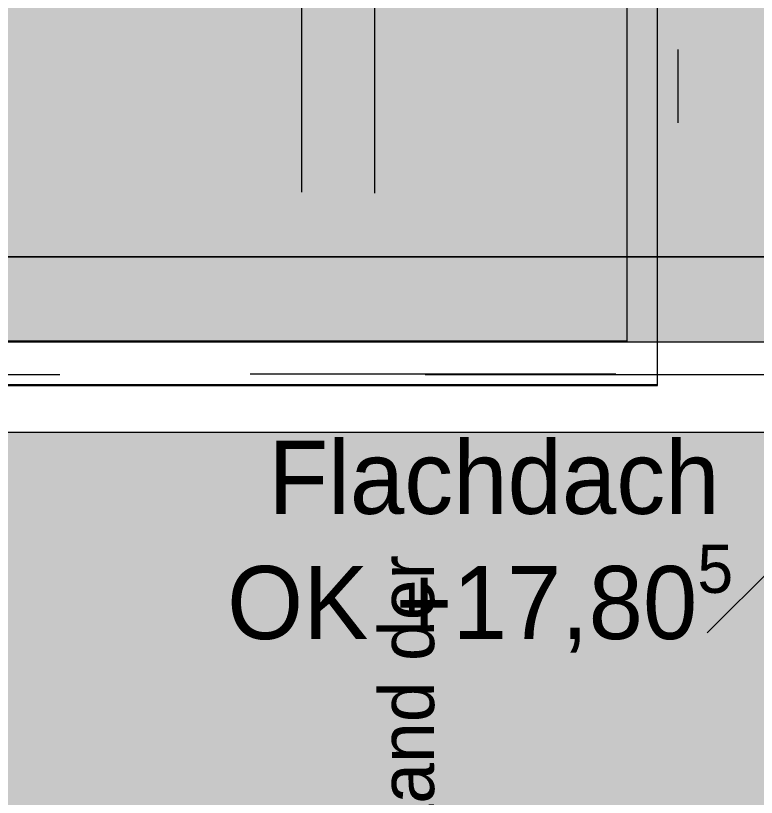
# Model space of a CAD drawing. Header units: metres. Extents: x -3 to 171, y -23 to 41.
# Drawn here: x 17.094 to 18.107, y -5.123 to -4.054 of the extents above; entities that cross this region are included whole.
import ezdxf

# ---------------------------------------------------------------- set-up
doc = ezdxf.new("R2010")
doc.units = ezdxf.units.M
doc.header["$MEASUREMENT"] = 0
for name, pattern in [('Achse', [0.004, 0.002, -0.001, 0, -0.001]), ('Schnittlinie', [0.006, 0.003, -0.0015, 0, -0.0015]), ('Untersicht', [0.001, 0.0005, -0.0005]), ('Wipeout_Contour', [1, 0, -1])]:
    doc.linetypes.add(name, pattern=pattern)
for name, color, linetype in [('6._Dach PP STG1_1_000 Achsraster', 7, 'Continuous'), ('6._Dach PP STG1_1_140 Brüstung', 7, 'Continuous'), ('6._Dach PP STG1_1_210 Decke', 7, 'Continuous'), ('6._Dach PP STG1_1_220 Bodenaufbau - Außen_ Gefälle', 7, 'Continuous'), ('6._Dach PP STG1_1_221 Bodenaufbau - Abdichtung', 7, 'Continuous'), ('6._Dach PP STG1_1_325 Dachfenster', 7, 'Continuous'), ('6._Dach PP STG1_1_330 Dachaufbau', 7, 'Continuous'), ('6._Dach PP STG1_1_611 Entwässerung', 7, 'Continuous'), ('6._Dach PP STG1_1_851 Marker Schnitt', 7, 'Continuous'), ('6._Dach PP STG1_1_945 Einreichplan Beschriftung', 7, 'Continuous'), ('6._Dach PP STG1_1_950 Polierplan Bemaßung', 7, 'Continuous')]:
    doc.layers.add(name, color=color, linetype=linetype)
doc.styles.add('ERSTELLTER_STIL_2', font='')
doc.styles.get('ERSTELLTER_STIL_2').set_extended_font_data('Eurostile')

msp = doc.modelspace()

# ---------------------------------------------------------------- hatches: boundary and pattern name
at = {"layer": '6._Dach PP STG1_1_220 Bodenaufbau - Außen_ Gefälle', "linetype": 'Continuous', "lineweight": 0, "true_color": 0x323232}
h = msp.add_hatch(color=250, dxfattribs=at)
h.paths.add_polyline_path([(6.565, -4.5433), (0.1867, -4.5433), (0.2083, -10.4546), (6.43, -10.4546), (6.43, -14.87), (12.38, -14.87), (12.38, -10.4546), (18.8202, -10.4546), (18.8399, -4.5433), (12.4199, -4.5433), (12.415, -1.67), (6.565, -1.67)])
h.paths.add_polyline_path([(6.495, -7.395), (8.015, -7.395), (8.015, -7.605), (8.745, -7.605), (8.745, -6.215), (7.975, -6.215), (7.975, -5.885), (8.745, -5.885), (8.745, -3.865), (11.105, -3.865), (11.105, -6.245), (11.105, -7.605), (11.5565, -7.605), (11.5565, -8.955), (6.495, -8.955)], flags=0)

# ---------------------------------------------------------------- linework, layer by layer
at = {"layer": '6._Dach PP STG1_1_210 Decke', "color": 7, "linetype": 'Continuous', "lineweight": 13, "ltscale": 1000, "true_color": 0xf4f4f4, "flags": 128}
msp.add_lwpolyline([(6.525, -4.5), (0.1465, -4.5), (0.1685, -10.5128), (6.39, -10.5128), (6.39, -14.87), (12.42, -14.87), (12.42, -10.4946), (18.82, -10.4946), (18.84, -4.5), (12.455, -4.5), (12.455, -1.6283), (6.525, -1.6283)], close=True, dxfattribs=at)
at = {"layer": '6._Dach PP STG1_1_220 Bodenaufbau - Außen_ Gefälle', "color": 7, "linetype": 'Continuous', "lineweight": 13, "ltscale": 1000, "flags": 128}
msp.add_lwpolyline([(6.565, -4.5433), (0.1867, -4.5433), (0.2083, -10.4546), (6.43, -10.4546), (6.43, -14.87), (12.38, -14.87), (12.38, -10.4546), (18.8202, -10.4546), (18.8399, -4.5433), (12.4199, -4.5433), (12.415, -1.67), (6.565, -1.67)], close=True, dxfattribs=at)

# ---------------------------------------------------------------- texts
at = {"layer": '6._Dach PP STG1_1_945 Einreichplan Beschriftung', "color": 7, "linetype": 'Continuous', "lineweight": 13, "insert": (17.5915, -5.7837), "char_height": 0.075, "width": 1.057286, "attachment_point": 1, "rotation": 90, "line_spacing_factor": 0.970934, "style": 'ERSTELLTER_STIL_2'}
msp.add_mtext('\\A1;{\\pql;\\fEurostile|b0|i0|c0|p0;\\W1.000000;(nicht Gegenstand der Einreichung)}', dxfattribs=at)
at = {"layer": '6._Dach PP STG1_1_950 Polierplan Bemaßung', "color": 7, "linetype": 'Continuous', "lineweight": 13, "insert": (17.4399, -4.7364), "char_height": 0.1, "width": 0.66504, "attachment_point": 7, "style": 'ERSTELLTER_STIL_2'}
msp.add_mtext('\\A1;{\\pql;\\fEurostile|b0|i0|c0|p0;\\W1.000000;Flachdach }', dxfattribs=at)
at = {"layer": '6._Dach PP STG1_1_950 Polierplan Bemaßung', "color": 7, "linetype": 'Continuous', "lineweight": 13, "insert": (17.3834, -4.9354), "char_height": 0.1, "attachment_point": 7, "style": 'ERSTELLTER_STIL_2'}
msp.add_mtext('\\A1;{\\pql;\\fEurostile|b0|i0|c0|p0;\\W1.000000;OK +17,80\\fEurostile|b0|i0|c0|p0;\\W1.000000;\\A1{\\H.66x;\\S5^  ;}}', dxfattribs=at)

# ---------------------------------------------------------------- next in the draw order: wipeouts: each hides what was drawn before it
at = {"color": 254, "linetype": 'Wipeout_Contour', "lineweight": 0, "ltscale": 65.585994}
msp.add_wipeout([(12.6948, -4.6234), (18.7195, -4.6234), (18.7203, -4.3834), (12.6948, -4.3834)], dxfattribs=at).dxf.layer = '6._Dach PP STG1_1_140 Brüstung'

# ---------------------------------------------------------------- next in the draw order: linework, layer by layer
at = {"layer": '6._Dach PP STG1_1_140 Brüstung', "color": 7, "linetype": 'Continuous', "lineweight": 18, "ltscale": 1000, "flags": 128}
msp.add_lwpolyline([(12.285, -4.6234), (18.7195, -4.6234)], dxfattribs=at)
at = {"layer": '6._Dach PP STG1_1_221 Bodenaufbau - Abdichtung', "color": 171, "linetype": 'Untersicht', "lineweight": 13, "ltscale": 1000, "true_color": 0x6c6cff, "flags": 128}
for points in [[(12.415, -4.5433), (18.7999, -4.5433)], [(18.3936, -4.5443), (15.6545, -7.2834)], [(15.6545, -4.5443), (18.3936, -4.5443)]]:
    msp.add_lwpolyline(points, dxfattribs=at)
at = {"layer": '6._Dach PP STG1_1_325 Dachfenster', "color": 7, "linetype": 'Continuous', "lineweight": 13, "ltscale": 1000, "true_color": 0xf4f4f4, "flags": 128}
for points in [[(17.93, -4.4988), (16.23, -4.4988)], [(16.1919, -4.5578), (17.9719, -4.5578)], [(16.1919, -4.5596), (17.9719, -4.5596)], [(17.9719, -4.5596), (17.9719, -4.5578)]]:
    msp.add_lwpolyline(points, dxfattribs=at)
at = {"layer": '6._Dach PP STG1_1_330 Dachaufbau', "color": 7, "linetype": 'Continuous', "lineweight": 18, "ltscale": 1000, "flags": 128}
msp.add_lwpolyline([(18.84, -4.5), (12.655, -4.5)], dxfattribs=at)

# ---------------------------------------------------------------- next in the draw order: wipeouts: each hides what was drawn before it
at = {"color": 254, "linetype": 'Wipeout_Contour', "lineweight": 0, "ltscale": 47.098982}
msp.add_wipeout([(12.695, -4.3834), (19.0102, -4.3834), (12.695, -4.3832)], dxfattribs=at).dxf.layer = '6._Dach PP STG1_1_140 Brüstung'

# ---------------------------------------------------------------- next in the draw order: hatches: boundary and pattern name
at = {"layer": '6._Dach PP STG1_1_330 Dachaufbau', "linetype": 'Continuous', "lineweight": 0, "true_color": 0x000000}
h = msp.add_hatch(color=18, dxfattribs=at)
h.paths.add_polyline_path([(18.84, -4.5), (18.8399, -4.5433), (18.8397, -4.6), (18.9704, -4.6), (18.986, 0.07), (17.955, 0.07), (17.955, -0.7715), (16.205, -0.7715), (16.205, 0.07), (15.195, 0.07), (15.195, -0.4), (15.505, -0.4), (15.505, -0.7353), (12.655, -0.7353), (12.655, -4.5)])
h.paths.add_polyline_path([(17.93, -3.7987), (16.23, -3.7987), (16.23, -2.1975), (17.93, -2.1975)], flags=0)
h.paths.add_polyline_path([(14.9919, -2.1975), (14.9919, -3.7987), (13.2919, -3.7987), (13.2919, -2.1975)], flags=0)

# ---------------------------------------------------------------- next in the draw order: linework, layer by layer
at = {"layer": '6._Dach PP STG1_1_000 Achsraster', "color": 5, "linetype": 'Achse', "lineweight": 0, "ltscale": 1000}
msp.add_line((18, 3), (18, -22.5231), dxfattribs=at)
at = {"layer": '6._Dach PP STG1_1_140 Brüstung', "color": 7, "linetype": 'Continuous', "lineweight": 18, "ltscale": 1000}
msp.add_line((12.695, -4.3834), (19.0102, -4.3834), dxfattribs=at)
at = {"layer": '6._Dach PP STG1_1_140 Brüstung', "color": 7, "linetype": 'Continuous', "lineweight": 18, "ltscale": 1000, "flags": 128}
msp.add_lwpolyline([(19.0105, -4.3832), (12.695, -4.3832)], dxfattribs=at)
at = {"layer": '6._Dach PP STG1_1_325 Dachfenster', "color": 7, "linetype": 'Continuous', "lineweight": 13, "ltscale": 1000, "true_color": 0xf4f4f4, "flags": 128}
for points in [[(17.9719, -4.5578), (17.9719, -2.1993)], [(17.93, -3.8769), (17.93, -4.4988)]]:
    msp.add_lwpolyline(points, dxfattribs=at)
at = {"layer": '6._Dach PP STG1_1_611 Entwässerung', "color": 5, "linetype": 'Continuous', "lineweight": 13, "ltscale": 1000, "flags": 128}
msp.add_lwpolyline([(1.085, -10.5), (6.39, -10.5), (6.39, -14.87), (12.42, -14.87), (12.42, -10.5), (18.82, -10.5), (18.84, -4.5), (12.525, -4.5), (12.525, -1.7177), (6.455, -1.7177), (6.455, -4.5), (1.085, -4.5)], close=True, dxfattribs=at)
at = {"layer": '6._Dach PP STG1_1_851 Marker Schnitt', "color": 7, "linetype": 'Schnittlinie', "lineweight": 13, "ltscale": 1000}
for p, q in [((17.4851, 4.805), (17.4851, -22.5231)), ((17.5851, 4.8037), (17.5851, -22.5231))]:
    msp.add_line(p, q, dxfattribs=at)

doc.saveas('drawing.dxf')
